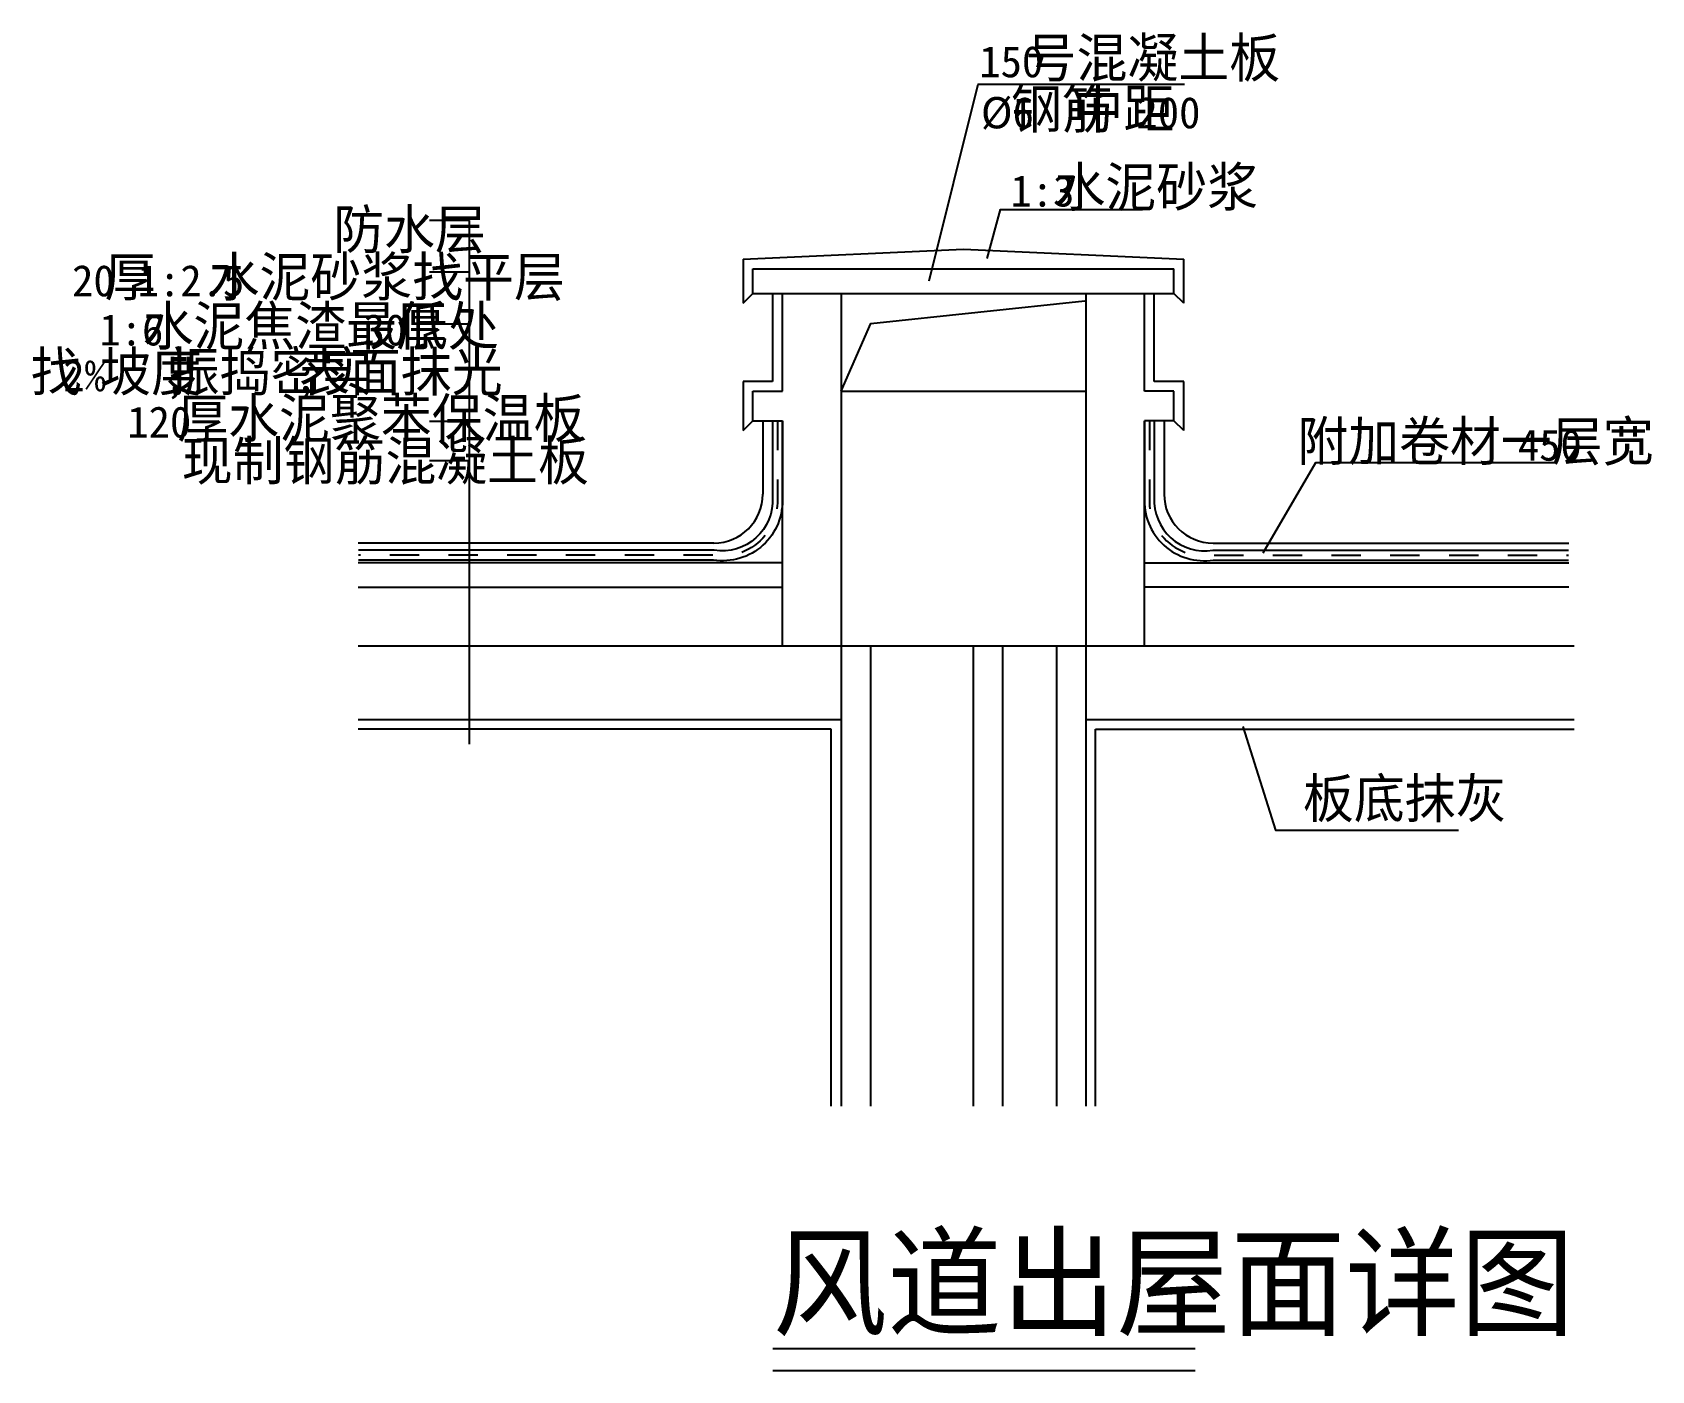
# Model space of a CAD drawing. Header units: metres. Extents: x 13428 to 16736, y 3360 to 6093.
import ezdxf

# ---------------------------------------------------------------- set-up
doc = ezdxf.new("R2010")
doc.units = ezdxf.units.M
for name, color, linetype in [('PUB_DIM', 3, 'Continuous'), ('PUB_HATCH', 7, 'Continuous'), ('PUB_TEXT', 7, 'Continuous'), ('S_SURFACE', 6, 'Continuous'), ('SURFACE', 6, 'Continuous'), ('WALL', 255, 'Continuous')]:
    doc.layers.add(name, color=color, linetype=linetype)

# ---------------------------------------------------------------- blocks, each defined once
blk = doc.blocks.new('M_N18JBH')
at = {"layer": 'PUB_DIM'}
for p, q in [((-1278.86, 1808.39), (-1360.87, 1808.39)), ((-1278.86, 739.14), (-1278.86, 1808.39)), ((-1278.86, 1702.62), (-1360.87, 1702.62)), ((-1278.86, 1596.85), (-1360.87, 1596.85)), ((-1278.86, 1398.01), (-1360.87, 1398.01)), ((-1278.86, 1317.62), (-1360.87, 1317.62))]:
    blk.add_line(p, q, dxfattribs=at)
for points in [[(-339.87, 1685.41), (-239.99, 2086.66), (181.43, 2086.66)], [(-221.83, 1730.78), (-194.59, 1830.59), (95.97, 1830.59)], [(342.52, 1129.73), (450.14, 1314.5), (942.91, 1314.5)], [(300.99, 775.25), (367.38, 563.52), (741.29, 563.52)]]:
    blk.add_lwpolyline(points, dxfattribs=at)
at = {"layer": 'PUB_HATCH'}
for p, q in [((-520, 1459.73), (-20, 1459.73)), ((-680, 1399.73), (-680, 1249.73)), ((140, 1399.73), (140, 1249.73)), ((-780, 1149.73), (-1506.88, 1149.73)), ((240, 1149.73), (966.88, 1149.73)), ((-640, 1109.73), (-1506.88, 1109.73)), ((100, 1109.73), (966.88, 1109.73)), ((-460, 939.73), (-80, 939.73))]:
    blk.add_line(p, q, dxfattribs=at)
blk.add_lwpolyline([(-520, 1459.73), (-459.35, 1598.35), (-22.2, 1644.64)], dxfattribs=at)
for centre, start, end in [((-780, 1249.73), 270, 360), ((240, 1249.73), 180, 270)]:
    blk.add_arc(centre, 100, start, end, dxfattribs=at)
at = {"layer": 'S_SURFACE'}
for p, q in [((-720, 1729.73), (-270, 1749.73)), ((-720, 1729.73), (-720, 1639.73)), ((-270, 1749.73), (180, 1729.73)), ((180, 1639.73), (180, 1729.73)), ((-720, 1639.73), (-700, 1659.73)), ((-660, 1659.73), (-660, 1479.73)), ((120, 1479.73), (120, 1659.73)), ((180, 1639.73), (160, 1659.73)), ((-720, 1479.73), (-720, 1379.73)), ((-660, 1479.73), (-720, 1479.73)), ((180, 1479.73), (120, 1479.73)), ((180, 1379.73), (180, 1479.73)), ((-720, 1379.73), (-700, 1399.73)), ((180, 1379.73), (160, 1399.73)), ((-1506.79, 1059.73), (-640, 1059.73)), ((966.79, 1059.73), (100, 1059.73)), ((-540, 769.73), (-1506.79, 769.73)), ((-540, 0), (-540, 769.73)), ((0, 769.73), (977.46, 769.73)), ((0, 0), (0, 769.73))]:
    blk.add_line(p, q, dxfattribs=at)
at = {"layer": 'SURFACE'}
for points in [[(-640, 1399.73), (-640, 1243.43, -0.48), (-780.95, 1115.16), (-1505.89, 1115.16)], [(-660, 1399.73), (-660, 1242.83, -0.48), (-779.37, 1135.16), (-1505.89, 1135.16)], [(-650, 1399.73), (-650, 1339.73, -0.48)], [(100, 1399.73), (100, 1243.43, 0.48), (240.95, 1115.16), (965.89, 1115.16)], [(110, 1399.73), (110, 1339.73, 0.48)], [(120, 1399.73), (120, 1242.83, 0.48), (239.37, 1135.16), (965.89, 1135.16)], [(-650, 1279.73), (-650, 1243.14, -0.05), (-651.03, 1219.8)], [(110, 1279.73), (110, 1243.14, 0.05), (111.03, 1219.8)], [(-674.91, 1165.52, -0.13), (-723.03, 1130.88)], [(134.91, 1165.52, 0.13), (183.03, 1130.88)]]:
    blk.add_lwpolyline(points, format="xyb", dxfattribs=at)
for points in [[(-1502.1, 1125.16), (-1505.89, 1125.16)], [(-1382.1, 1125.16), (-1442.1, 1125.16)], [(-1262.1, 1125.16), (-1322.1, 1125.16)], [(-1142.1, 1125.16), (-1202.1, 1125.16)], [(-1022.1, 1125.16), (-1082.1, 1125.16)], [(-902.1, 1125.16), (-962.1, 1125.16)], [(-782.1, 1125.16), (-842.1, 1125.16)], [(242.1, 1125.16), (302.1, 1125.16)], [(362.1, 1125.16), (422.1, 1125.16)], [(482.1, 1125.16), (542.1, 1125.16)], [(602.1, 1125.16), (662.1, 1125.16)], [(722.1, 1125.16), (782.1, 1125.16)], [(842.1, 1125.16), (902.1, 1125.16)], [(962.1, 1125.16), (965.89, 1125.16)]]:
    blk.add_lwpolyline(points, dxfattribs=at)
at = {"layer": 'WALL'}
for p, q in [((-700, 1709.73), (160, 1709.73)), ((-700, 1659.73), (-700, 1709.73)), ((160, 1659.73), (160, 1709.73)), ((-700, 1659.73), (160, 1659.73)), ((-640, 1459.73), (-640, 1659.73)), ((-520, 1659.73), (-520, 939.73)), ((-20, 1659.73), (-20, 939.73)), ((100, 1459.73), (100, 1659.73)), ((-700, 1399.73), (-700, 1459.73)), ((-700, 1459.73), (-640, 1459.73)), ((160, 1459.73), (100, 1459.73)), ((160, 1399.73), (160, 1459.73)), ((-700, 1399.73), (-640, 1399.73)), ((-640, 939.73), (-640, 1399.73)), ((100, 939.73), (100, 1399.73)), ((160, 1399.73), (100, 1399.73)), ((-1506.79, 939.73), (-520, 939.73)), ((-520, 939.73), (-460, 939.73)), ((-520, 939.73), (-520, 0)), ((-460, 939.73), (-460, 0)), ((-250, 939.73), (-250, 0)), ((-250, 939.73), (-190, 939.73)), ((-190, 939.73), (-190, 0)), ((-80, 939.73), (-80, 0)), ((-80, 939.73), (-20, 939.73)), ((-20, 939.73), (-20, 0)), ((-20, 939.73), (977.46, 939.73)), ((-1506.79, 789.73), (-520, 789.73)), ((-20, 789.73), (977.46, 789.73))]:
    blk.add_line(p, q, dxfattribs=at)
at = {"layer": 'PUB_TEXT'}
for s, height, p in [('号混凝土板', 80, (-143.02, 2100.87)), ('150', 64, (-237.62, 2100.87)), ('钢筋', 80, (-172.66, 1996.69)), ('中距', 80, (-47.1, 1996.69)), ('%%C6', 64, (-234.34, 1996.69)), ('200', 64, (83.56, 1996.69)), ('水泥砂浆', 80, (-83.98, 1836.97)), ('1:3', 64, (-173.97, 1836.97)), ('防水层', 80, (-1557.64, 1750.52)), ('厚', 80, (-2024.73, 1653.64)), ('水泥砂浆找平层', 80, (-1812.21, 1653.64)), ('20', 64, (-2091.08, 1653.64)), ('1:2.5', 64, (-1957.06, 1653.64)), ('水泥焦渣最低处', 80, (-1947.11, 1553.3)), ('厚', 80, (-1429.09, 1553.3)), ('1:6', 64, (-2035.27, 1553.3)), ('30', 64, (-1495.44, 1553.3)), ('找', 80, (-2175.75, 1459.88)), ('2%', 64, (-2109.09, 1459.88)), ('坡度', 80, (-2033.91, 1459.88)), ('振捣密实', 80, (-1893.4, 1459.88)), ('表面抹光', 80, (-1627.4, 1459.88)), (',', 64, (-1901.73, 1459.88)), ('厚水泥聚苯保温板', 80, (-1876.23, 1364.96)), (',', 64, (-1635.24, 1459.88)), ('120', 64, (-1978.27, 1364.96)), ('附加卷材一层宽', 80, (412.07, 1318)), ('现制钢筋混凝土板', 80, (-1867.08, 1278.03)), ('450', 64, (862.73, 1318)), ('板底抹灰', 80, (423.6, 588.79))]:
    blk.add_text(s, height=height, dxfattribs=at).set_placement(p)

msp = doc.modelspace()

# ---------------------------------------------------------------- linework, layer by layer
at = {"layer": 'PUB_TEXT'}
for points in [[(14940.31, 3405.07), (15803.41, 3405.07)], [(14940.31, 3360.07), (15803.41, 3360.07)]]:
    msp.add_lwpolyline(points, dxfattribs=at)

# ---------------------------------------------------------------- block references
msp.add_blockref('M_N18JBH', (15600, 3900))

# ---------------------------------------------------------------- texts
msp.add_text('风道出屋面详图', height=180, dxfattribs=at).set_placement((14940.31, 3450.07))

doc.saveas('drawing.dxf')
